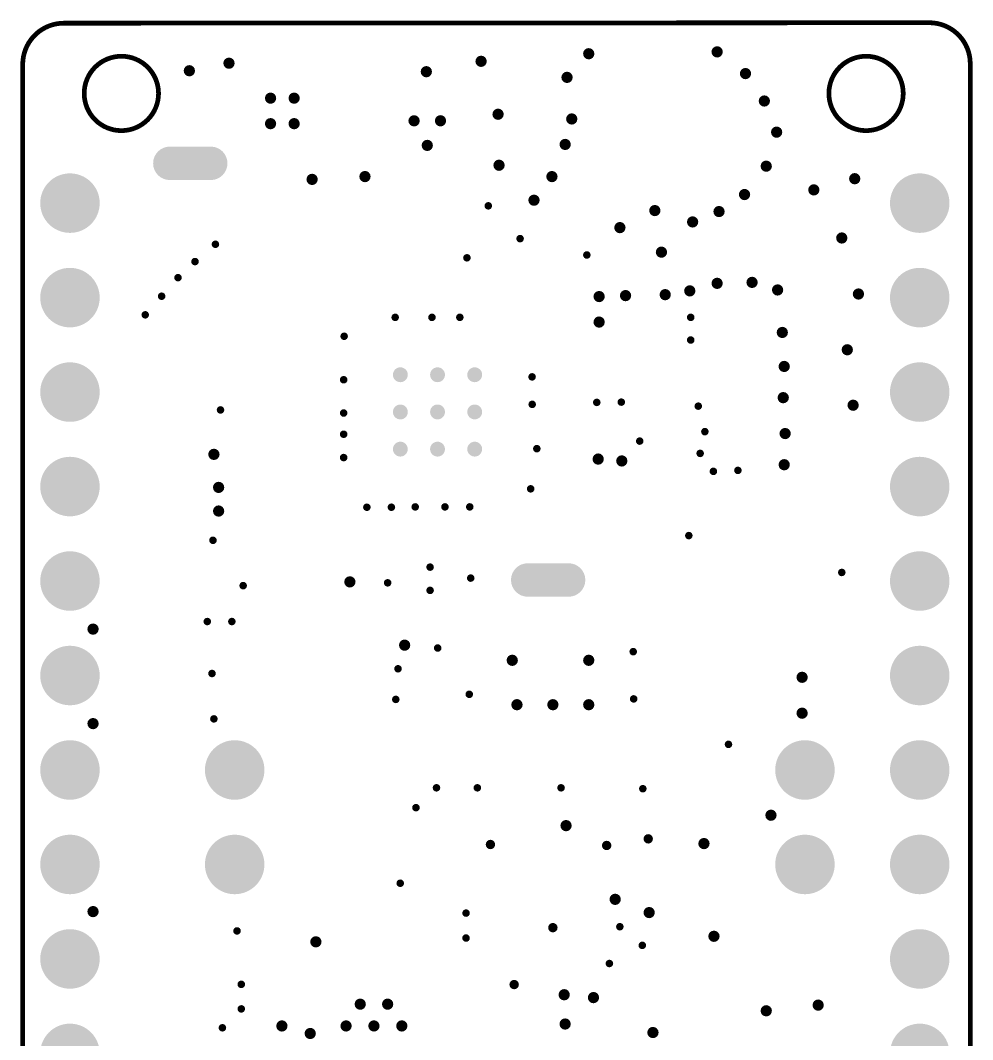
# Model space of a CAD drawing. Header units: millimetres. Extents: x -0.4 to 26.5, y -1.3 to 53.9.
# Drawn here: x 0.25 to 25.87, y 26.45 to 53.86 of the extents above; entities that cross this region are included whole.
import ezdxf

# ---------------------------------------------------------------- set-up
doc = ezdxf.new("R2010")
doc.units = ezdxf.units.MM
for name, color, linetype in [('KeepOutLayer', 6, 'Continuous'), ('MultiLayer', 9, 'Continuous'), ('PadHoleLayer', 156, 'Continuous'), ('ViaHoleLayer', 16, 'Continuous')]:
    doc.layers.add(name, color=color, linetype=linetype)

# ---------------------------------------------------------------- blocks, each defined once
blk = doc.blocks.new('PAD_3')
at = {"layer": 'MultiLayer'}
h = blk.add_hatch(color=9, dxfattribs=at)
edge = h.paths.add_edge_path()
edge.add_arc((0.55, 0), 0.45, 270, 450)
edge.add_line((0.55, 0.45), (-0.55, 0.45))
edge.add_arc((-0.55, 0), 0.45, 90, 270)
edge.add_line((-0.55, -0.45), (0.55, -0.45))
at = {"layer": 'PadHoleLayer'}
h = blk.add_hatch(color=156, dxfattribs=at)
edge = h.paths.add_edge_path()
edge.add_arc((0.6, 0), 0.3, 270, 450)
edge.add_line((0.6, 0.3), (-0.6, 0.3))
edge.add_arc((-0.6, 0), 0.3, 90, 270)
edge.add_line((-0.6, -0.3), (0.6, -0.3))
blk = doc.blocks.new('PAD_4')
at = {"layer": 'MultiLayer'}
h = blk.add_hatch(color=9, dxfattribs=at)
edge = h.paths.add_edge_path()
edge.add_arc((0.55, 0), 0.45, 270, 450)
edge.add_line((0.55, 0.45), (-0.55, 0.45))
edge.add_arc((-0.55, 0), 0.45, 90, 270)
edge.add_line((-0.55, -0.45), (0.55, -0.45))
at = {"layer": 'PadHoleLayer'}
h = blk.add_hatch(color=156, dxfattribs=at)
edge = h.paths.add_edge_path()
edge.add_arc((0.6, 0), 0.3, 270, 450)
edge.add_line((0.6, 0.3), (-0.6, 0.3))
edge.add_arc((-0.6, 0), 0.3, 90, 270)
edge.add_line((-0.6, -0.3), (0.6, -0.3))
blk = doc.blocks.new('2P_HDR_5')
at = {"layer": 'MultiLayer'}
h = blk.add_hatch(color=9, dxfattribs=at)
edge = h.paths.add_edge_path()
edge.add_arc((-1.27, 0), 0.8, 0, 360)
h = blk.add_hatch(color=9, dxfattribs=at)
edge = h.paths.add_edge_path()
edge.add_arc((1.27, 0), 0.8, 0, 360)
at = {"layer": 'PadHoleLayer'}
h = blk.add_hatch(color=156, dxfattribs=at)
edge = h.paths.add_edge_path()
edge.add_arc((-1.27, 0), 0.5, 0, 360)
h = blk.add_hatch(color=156, dxfattribs=at)
edge = h.paths.add_edge_path()
edge.add_arc((1.27, 0), 0.5, 0, 360)
blk = doc.blocks.new('2P_HDR_6')
at = {"layer": 'MultiLayer'}
h = blk.add_hatch(color=9, dxfattribs=at)
edge = h.paths.add_edge_path()
edge.add_arc((-1.27, 0), 0.8, 0, 360)
h = blk.add_hatch(color=9, dxfattribs=at)
edge = h.paths.add_edge_path()
edge.add_arc((1.27, 0), 0.8, 0, 360)
at = {"layer": 'PadHoleLayer'}
h = blk.add_hatch(color=156, dxfattribs=at)
edge = h.paths.add_edge_path()
edge.add_arc((-1.27, 0), 0.5, 0, 360)
h = blk.add_hatch(color=156, dxfattribs=at)
edge = h.paths.add_edge_path()
edge.add_arc((1.27, 0), 0.5, 0, 360)
blk = doc.blocks.new('14P_HDR_7')
at = {"layer": 'MultiLayer'}
h = blk.add_hatch(color=9, dxfattribs=at)
edge = h.paths.add_edge_path()
edge.add_arc((-16.51, 0), 0.8, 0, 360)
h = blk.add_hatch(color=9, dxfattribs=at)
edge = h.paths.add_edge_path()
edge.add_arc((-13.97, 0), 0.8, 0, 360)
h = blk.add_hatch(color=9, dxfattribs=at)
edge = h.paths.add_edge_path()
edge.add_arc((-11.43, 0), 0.8, 0, 360)
h = blk.add_hatch(color=9, dxfattribs=at)
edge = h.paths.add_edge_path()
edge.add_arc((-8.89, 0), 0.8, 0, 360)
h = blk.add_hatch(color=9, dxfattribs=at)
edge = h.paths.add_edge_path()
edge.add_arc((-6.35, 0), 0.8, 0, 360)
h = blk.add_hatch(color=9, dxfattribs=at)
edge = h.paths.add_edge_path()
edge.add_arc((-3.81, 0), 0.8, 0, 360)
h = blk.add_hatch(color=9, dxfattribs=at)
edge = h.paths.add_edge_path()
edge.add_arc((-1.27, 0), 0.8, 0, 360)
h = blk.add_hatch(color=9, dxfattribs=at)
edge = h.paths.add_edge_path()
edge.add_arc((1.27, 0), 0.8, 0, 360)
h = blk.add_hatch(color=9, dxfattribs=at)
edge = h.paths.add_edge_path()
edge.add_arc((3.81, 0), 0.8, 0, 360)
h = blk.add_hatch(color=9, dxfattribs=at)
edge = h.paths.add_edge_path()
edge.add_arc((6.35, 0), 0.8, 0, 360)
h = blk.add_hatch(color=9, dxfattribs=at)
edge = h.paths.add_edge_path()
edge.add_arc((8.89, 0), 0.8, 0, 360)
h = blk.add_hatch(color=9, dxfattribs=at)
edge = h.paths.add_edge_path()
edge.add_arc((11.43, 0), 0.8, 0, 360)
h = blk.add_hatch(color=9, dxfattribs=at)
edge = h.paths.add_edge_path()
edge.add_arc((13.97, 0), 0.8, 0, 360)
h = blk.add_hatch(color=9, dxfattribs=at)
edge = h.paths.add_edge_path()
edge.add_arc((16.51, 0), 0.8, 0, 360)
at = {"layer": 'PadHoleLayer'}
h = blk.add_hatch(color=156, dxfattribs=at)
edge = h.paths.add_edge_path()
edge.add_arc((-16.51, 0), 0.5, 0, 360)
h = blk.add_hatch(color=156, dxfattribs=at)
edge = h.paths.add_edge_path()
edge.add_arc((-13.97, 0), 0.5, 0, 360)
h = blk.add_hatch(color=156, dxfattribs=at)
edge = h.paths.add_edge_path()
edge.add_arc((-11.43, 0), 0.5, 0, 360)
h = blk.add_hatch(color=156, dxfattribs=at)
edge = h.paths.add_edge_path()
edge.add_arc((-8.89, 0), 0.5, 0, 360)
h = blk.add_hatch(color=156, dxfattribs=at)
edge = h.paths.add_edge_path()
edge.add_arc((-6.35, 0), 0.5, 0, 360)
h = blk.add_hatch(color=156, dxfattribs=at)
edge = h.paths.add_edge_path()
edge.add_arc((-3.81, 0), 0.5, 0, 360)
h = blk.add_hatch(color=156, dxfattribs=at)
edge = h.paths.add_edge_path()
edge.add_arc((-1.27, 0), 0.5, 0, 360)
h = blk.add_hatch(color=156, dxfattribs=at)
edge = h.paths.add_edge_path()
edge.add_arc((1.27, 0), 0.5, 0, 360)
h = blk.add_hatch(color=156, dxfattribs=at)
edge = h.paths.add_edge_path()
edge.add_arc((3.81, 0), 0.5, 0, 360)
h = blk.add_hatch(color=156, dxfattribs=at)
edge = h.paths.add_edge_path()
edge.add_arc((6.35, 0), 0.5, 0, 360)
h = blk.add_hatch(color=156, dxfattribs=at)
edge = h.paths.add_edge_path()
edge.add_arc((8.89, 0), 0.5, 0, 360)
h = blk.add_hatch(color=156, dxfattribs=at)
edge = h.paths.add_edge_path()
edge.add_arc((11.43, 0), 0.5, 0, 360)
h = blk.add_hatch(color=156, dxfattribs=at)
edge = h.paths.add_edge_path()
edge.add_arc((13.97, 0), 0.5, 0, 360)
h = blk.add_hatch(color=156, dxfattribs=at)
edge = h.paths.add_edge_path()
edge.add_arc((16.51, 0), 0.5, 0, 360)
blk = doc.blocks.new('14P_HDR_8')
at = {"layer": 'MultiLayer'}
h = blk.add_hatch(color=9, dxfattribs=at)
edge = h.paths.add_edge_path()
edge.add_arc((-16.51, 0), 0.8, 0, 360)
h = blk.add_hatch(color=9, dxfattribs=at)
edge = h.paths.add_edge_path()
edge.add_arc((-13.97, 0), 0.8, 0, 360)
h = blk.add_hatch(color=9, dxfattribs=at)
edge = h.paths.add_edge_path()
edge.add_arc((-11.43, 0), 0.8, 0, 360)
h = blk.add_hatch(color=9, dxfattribs=at)
edge = h.paths.add_edge_path()
edge.add_arc((-8.89, 0), 0.8, 0, 360)
h = blk.add_hatch(color=9, dxfattribs=at)
edge = h.paths.add_edge_path()
edge.add_arc((-6.35, 0), 0.8, 0, 360)
h = blk.add_hatch(color=9, dxfattribs=at)
edge = h.paths.add_edge_path()
edge.add_arc((-3.81, 0), 0.8, 0, 360)
h = blk.add_hatch(color=9, dxfattribs=at)
edge = h.paths.add_edge_path()
edge.add_arc((-1.27, 0), 0.8, 0, 360)
h = blk.add_hatch(color=9, dxfattribs=at)
edge = h.paths.add_edge_path()
edge.add_arc((1.27, 0), 0.8, 0, 360)
h = blk.add_hatch(color=9, dxfattribs=at)
edge = h.paths.add_edge_path()
edge.add_arc((3.81, 0), 0.8, 0, 360)
h = blk.add_hatch(color=9, dxfattribs=at)
edge = h.paths.add_edge_path()
edge.add_arc((6.35, 0), 0.8, 0, 360)
h = blk.add_hatch(color=9, dxfattribs=at)
edge = h.paths.add_edge_path()
edge.add_arc((8.89, 0), 0.8, 0, 360)
h = blk.add_hatch(color=9, dxfattribs=at)
edge = h.paths.add_edge_path()
edge.add_arc((11.43, 0), 0.8, 0, 360)
h = blk.add_hatch(color=9, dxfattribs=at)
edge = h.paths.add_edge_path()
edge.add_arc((13.97, 0), 0.8, 0, 360)
h = blk.add_hatch(color=9, dxfattribs=at)
edge = h.paths.add_edge_path()
edge.add_arc((16.51, 0), 0.8, 0, 360)
at = {"layer": 'PadHoleLayer'}
h = blk.add_hatch(color=156, dxfattribs=at)
edge = h.paths.add_edge_path()
edge.add_arc((-16.51, 0), 0.5, 0, 360)
h = blk.add_hatch(color=156, dxfattribs=at)
edge = h.paths.add_edge_path()
edge.add_arc((-13.97, 0), 0.5, 0, 360)
h = blk.add_hatch(color=156, dxfattribs=at)
edge = h.paths.add_edge_path()
edge.add_arc((-11.43, 0), 0.5, 0, 360)
h = blk.add_hatch(color=156, dxfattribs=at)
edge = h.paths.add_edge_path()
edge.add_arc((-8.89, 0), 0.5, 0, 360)
h = blk.add_hatch(color=156, dxfattribs=at)
edge = h.paths.add_edge_path()
edge.add_arc((-6.35, 0), 0.5, 0, 360)
h = blk.add_hatch(color=156, dxfattribs=at)
edge = h.paths.add_edge_path()
edge.add_arc((-3.81, 0), 0.5, 0, 360)
h = blk.add_hatch(color=156, dxfattribs=at)
edge = h.paths.add_edge_path()
edge.add_arc((-1.27, 0), 0.5, 0, 360)
h = blk.add_hatch(color=156, dxfattribs=at)
edge = h.paths.add_edge_path()
edge.add_arc((1.27, 0), 0.5, 0, 360)
h = blk.add_hatch(color=156, dxfattribs=at)
edge = h.paths.add_edge_path()
edge.add_arc((3.81, 0), 0.5, 0, 360)
h = blk.add_hatch(color=156, dxfattribs=at)
edge = h.paths.add_edge_path()
edge.add_arc((6.35, 0), 0.5, 0, 360)
h = blk.add_hatch(color=156, dxfattribs=at)
edge = h.paths.add_edge_path()
edge.add_arc((8.89, 0), 0.5, 0, 360)
h = blk.add_hatch(color=156, dxfattribs=at)
edge = h.paths.add_edge_path()
edge.add_arc((11.43, 0), 0.5, 0, 360)
h = blk.add_hatch(color=156, dxfattribs=at)
edge = h.paths.add_edge_path()
edge.add_arc((13.97, 0), 0.5, 0, 360)
h = blk.add_hatch(color=156, dxfattribs=at)
edge = h.paths.add_edge_path()
edge.add_arc((16.51, 0), 0.5, 0, 360)
blk = doc.blocks.new('QFN_56_7_7_23')
at = {"layer": 'ViaHoleLayer'}
h = blk.add_hatch(color=16, dxfattribs=at)
edge = h.paths.add_edge_path()
edge.add_arc((-1, 1), 0.2, 0, 360)
h = blk.add_hatch(color=16, dxfattribs=at)
edge = h.paths.add_edge_path()
edge.add_arc((0, 1), 0.2, 0, 360)
h = blk.add_hatch(color=16, dxfattribs=at)
edge = h.paths.add_edge_path()
edge.add_arc((1, 1), 0.2, 0, 360)
h = blk.add_hatch(color=16, dxfattribs=at)
edge = h.paths.add_edge_path()
edge.add_arc((-1, 0), 0.2, 0, 360)
h = blk.add_hatch(color=16, dxfattribs=at)
edge = h.paths.add_edge_path()
edge.add_arc((0, 0), 0.2, 0, 360)
h = blk.add_hatch(color=16, dxfattribs=at)
edge = h.paths.add_edge_path()
edge.add_arc((1, 0), 0.2, 0, 360)
h = blk.add_hatch(color=16, dxfattribs=at)
edge = h.paths.add_edge_path()
edge.add_arc((-1, -1), 0.2, 0, 360)
h = blk.add_hatch(color=16, dxfattribs=at)
edge = h.paths.add_edge_path()
edge.add_arc((0.001, -1), 0.2, 0, 360)
h = blk.add_hatch(color=16, dxfattribs=at)
edge = h.paths.add_edge_path()
edge.add_arc((1, -1), 0.2, 0, 360)

msp = doc.modelspace()

# ---------------------------------------------------------------- hatches: boundary and pattern name
at = {"layer": 'ViaHoleLayer'}
h = msp.add_hatch(color=16, dxfattribs=at)
edge = h.paths.add_edge_path()
edge.add_arc((18.999, 53.01), 0.152, 0, 360)
h = msp.add_hatch(color=16, dxfattribs=at)
edge = h.paths.add_edge_path()
edge.add_arc((12.649, 52.756), 0.152, 0, 360)
h = msp.add_hatch(color=16, dxfattribs=at)
edge = h.paths.add_edge_path()
edge.add_arc((15.545, 52.959), 0.152, 0, 360)
h = msp.add_hatch(color=16, dxfattribs=at)
edge = h.paths.add_edge_path()
edge.add_arc((4.801, 52.502), 0.152, 0, 360)
h = msp.add_hatch(color=16, dxfattribs=at)
edge = h.paths.add_edge_path()
edge.add_arc((5.867, 52.705), 0.152, 0, 360)
h = msp.add_hatch(color=16, dxfattribs=at)
edge = h.paths.add_edge_path()
edge.add_arc((11.176, 52.476), 0.152, 0, 360)
h = msp.add_hatch(color=16, dxfattribs=at)
edge = h.paths.add_edge_path()
edge.add_arc((14.961, 52.324), 0.152, 0, 360)
h = msp.add_hatch(color=16, dxfattribs=at)
edge = h.paths.add_edge_path()
edge.add_arc((19.761, 52.426), 0.152, 0, 360)
h = msp.add_hatch(color=16, dxfattribs=at)
edge = h.paths.add_edge_path()
edge.add_arc((6.985, 51.765), 0.152, 0, 360)
h = msp.add_hatch(color=16, dxfattribs=at)
edge = h.paths.add_edge_path()
edge.add_arc((7.62, 51.765), 0.152, 0, 360)
h = msp.add_hatch(color=16, dxfattribs=at)
edge = h.paths.add_edge_path()
edge.add_arc((20.269, 51.689), 0.152, 0, 360)
h = msp.add_hatch(color=16, dxfattribs=at)
edge = h.paths.add_edge_path()
edge.add_arc((10.846, 51.156), 0.152, 0, 360)
h = msp.add_hatch(color=16, dxfattribs=at)
edge = h.paths.add_edge_path()
edge.add_arc((11.557, 51.156), 0.152, 0, 360)
h = msp.add_hatch(color=16, dxfattribs=at)
edge = h.paths.add_edge_path()
edge.add_arc((13.106, 51.333), 0.152, 0, 360)
h = msp.add_hatch(color=16, dxfattribs=at)
edge = h.paths.add_edge_path()
edge.add_arc((15.088, 51.206), 0.152, 0, 360)
h = msp.add_hatch(color=16, dxfattribs=at)
edge = h.paths.add_edge_path()
edge.add_arc((6.985, 51.079), 0.152, 0, 360)
h = msp.add_hatch(color=16, dxfattribs=at)
edge = h.paths.add_edge_path()
edge.add_arc((7.62, 51.079), 0.152, 0, 360)
h = msp.add_hatch(color=16, dxfattribs=at)
edge = h.paths.add_edge_path()
edge.add_arc((20.599, 50.851), 0.152, 0, 360)
h = msp.add_hatch(color=16, dxfattribs=at)
edge = h.paths.add_edge_path()
edge.add_arc((11.201, 50.495), 0.152, 0, 360)
h = msp.add_hatch(color=16, dxfattribs=at)
edge = h.paths.add_edge_path()
edge.add_arc((14.91, 50.521), 0.152, 0, 360)
h = msp.add_hatch(color=16, dxfattribs=at)
edge = h.paths.add_edge_path()
edge.add_arc((13.132, 49.962), 0.152, 0, 360)
h = msp.add_hatch(color=16, dxfattribs=at)
edge = h.paths.add_edge_path()
edge.add_arc((20.32, 49.936), 0.152, 0, 360)
h = msp.add_hatch(color=16, dxfattribs=at)
edge = h.paths.add_edge_path()
edge.add_arc((8.103, 49.581), 0.152, 0, 360)
h = msp.add_hatch(color=16, dxfattribs=at)
edge = h.paths.add_edge_path()
edge.add_arc((9.525, 49.657), 0.152, 0, 360)
h = msp.add_hatch(color=16, dxfattribs=at)
edge = h.paths.add_edge_path()
edge.add_arc((14.554, 49.657), 0.152, 0, 360)
h = msp.add_hatch(color=16, dxfattribs=at)
edge = h.paths.add_edge_path()
edge.add_arc((22.7, 49.6), 0.152, 0, 360)
h = msp.add_hatch(color=16, dxfattribs=at)
edge = h.paths.add_edge_path()
edge.add_arc((19.736, 49.174), 0.152, 0, 360)
h = msp.add_hatch(color=16, dxfattribs=at)
edge = h.paths.add_edge_path()
edge.add_arc((21.6, 49.3), 0.152, 0, 360)
h = msp.add_hatch(color=16, dxfattribs=at)
edge = h.paths.add_edge_path()
edge.add_arc((14.072, 49.022), 0.152, 0, 360)
h = msp.add_hatch(color=16, dxfattribs=at)
edge = h.paths.add_edge_path()
edge.add_arc((12.843, 48.87), 0.102, 0, 360)
h = msp.add_hatch(color=16, dxfattribs=at)
edge = h.paths.add_edge_path()
edge.add_arc((17.323, 48.743), 0.152, 0, 360)
h = msp.add_hatch(color=16, dxfattribs=at)
edge = h.paths.add_edge_path()
edge.add_arc((19.05, 48.717), 0.152, 0, 360)
h = msp.add_hatch(color=16, dxfattribs=at)
edge = h.paths.add_edge_path()
edge.add_arc((18.339, 48.438), 0.152, 0, 360)
h = msp.add_hatch(color=16, dxfattribs=at)
edge = h.paths.add_edge_path()
edge.add_arc((16.383, 48.285), 0.152, 0, 360)
h = msp.add_hatch(color=16, dxfattribs=at)
edge = h.paths.add_edge_path()
edge.add_arc((13.698, 47.988), 0.102, 0, 360)
h = msp.add_hatch(color=16, dxfattribs=at)
edge = h.paths.add_edge_path()
edge.add_arc((22.352, 48.006), 0.152, 0, 360)
h = msp.add_hatch(color=16, dxfattribs=at)
edge = h.paths.add_edge_path()
edge.add_arc((5.502, 47.837), 0.102, 0, 360)
h = msp.add_hatch(color=16, dxfattribs=at)
edge = h.paths.add_edge_path()
edge.add_arc((17.501, 47.625), 0.152, 0, 360)
h = msp.add_hatch(color=16, dxfattribs=at)
edge = h.paths.add_edge_path()
edge.add_arc((4.953, 47.371), 0.102, 0, 360)
h = msp.add_hatch(color=16, dxfattribs=at)
edge = h.paths.add_edge_path()
edge.add_arc((12.268, 47.473), 0.102, 0, 360)
h = msp.add_hatch(color=16, dxfattribs=at)
edge = h.paths.add_edge_path()
edge.add_arc((15.494, 47.549), 0.102, 0, 360)
h = msp.add_hatch(color=16, dxfattribs=at)
edge = h.paths.add_edge_path()
edge.add_arc((4.495, 46.939), 0.102, 0, 360)
h = msp.add_hatch(color=16, dxfattribs=at)
edge = h.paths.add_edge_path()
edge.add_arc((18.999, 46.787), 0.152, 0, 360)
h = msp.add_hatch(color=16, dxfattribs=at)
edge = h.paths.add_edge_path()
edge.add_arc((19.939, 46.812), 0.152, 0, 360)
h = msp.add_hatch(color=16, dxfattribs=at)
edge = h.paths.add_edge_path()
edge.add_arc((15.824, 46.431), 0.152, 0, 360)
h = msp.add_hatch(color=16, dxfattribs=at)
edge = h.paths.add_edge_path()
edge.add_arc((16.535, 46.457), 0.152, 0, 360)
h = msp.add_hatch(color=16, dxfattribs=at)
edge = h.paths.add_edge_path()
edge.add_arc((17.602, 46.482), 0.152, 0, 360)
h = msp.add_hatch(color=16, dxfattribs=at)
edge = h.paths.add_edge_path()
edge.add_arc((18.263, 46.584), 0.152, 0, 360)
h = msp.add_hatch(color=16, dxfattribs=at)
edge = h.paths.add_edge_path()
edge.add_arc((20.625, 46.609), 0.152, 0, 360)
h = msp.add_hatch(color=16, dxfattribs=at)
edge = h.paths.add_edge_path()
edge.add_arc((22.8, 46.5), 0.152, 0, 360)
h = msp.add_hatch(color=16, dxfattribs=at)
edge = h.paths.add_edge_path()
edge.add_arc((4.055, 46.44), 0.102, 0, 360)
h = msp.add_hatch(color=16, dxfattribs=at)
edge = h.paths.add_edge_path()
edge.add_arc((3.614, 45.94), 0.102, 0, 360)
h = msp.add_hatch(color=16, dxfattribs=at)
edge = h.paths.add_edge_path()
edge.add_arc((10.338, 45.872), 0.102, 0, 360)
h = msp.add_hatch(color=16, dxfattribs=at)
edge = h.paths.add_edge_path()
edge.add_arc((11.328, 45.872), 0.102, 0, 360)
h = msp.add_hatch(color=16, dxfattribs=at)
edge = h.paths.add_edge_path()
edge.add_arc((12.077, 45.872), 0.102, 0, 360)
h = msp.add_hatch(color=16, dxfattribs=at)
edge = h.paths.add_edge_path()
edge.add_arc((15.824, 45.745), 0.152, 0, 360)
h = msp.add_hatch(color=16, dxfattribs=at)
edge = h.paths.add_edge_path()
edge.add_arc((18.288, 45.872), 0.102, 0, 360)
h = msp.add_hatch(color=16, dxfattribs=at)
edge = h.paths.add_edge_path()
edge.add_arc((20.752, 45.466), 0.152, 0, 360)
h = msp.add_hatch(color=16, dxfattribs=at)
edge = h.paths.add_edge_path()
edge.add_arc((8.965, 45.364), 0.102, 0, 360)
h = msp.add_hatch(color=16, dxfattribs=at)
edge = h.paths.add_edge_path()
edge.add_arc((18.288, 45.263), 0.102, 0, 360)
h = msp.add_hatch(color=16, dxfattribs=at)
edge = h.paths.add_edge_path()
edge.add_arc((22.5, 45), 0.152, 0, 360)
h = msp.add_hatch(color=16, dxfattribs=at)
edge = h.paths.add_edge_path()
edge.add_arc((20.803, 44.552), 0.152, 0, 360)
h = msp.add_hatch(color=16, dxfattribs=at)
edge = h.paths.add_edge_path()
edge.add_arc((8.952, 44.195), 0.102, 0, 360)
h = msp.add_hatch(color=16, dxfattribs=at)
edge = h.paths.add_edge_path()
edge.add_arc((14.021, 44.272), 0.102, 0, 360)
h = msp.add_hatch(color=16, dxfattribs=at)
edge = h.paths.add_edge_path()
edge.add_arc((20.777, 43.713), 0.152, 0, 360)
h = msp.add_hatch(color=16, dxfattribs=at)
edge = h.paths.add_edge_path()
edge.add_arc((14.024, 43.533), 0.102, 0, 360)
h = msp.add_hatch(color=16, dxfattribs=at)
edge = h.paths.add_edge_path()
edge.add_arc((15.761, 43.586), 0.102, 0, 360)
h = msp.add_hatch(color=16, dxfattribs=at)
edge = h.paths.add_edge_path()
edge.add_arc((16.421, 43.593), 0.102, 0, 360)
h = msp.add_hatch(color=16, dxfattribs=at)
edge = h.paths.add_edge_path()
edge.add_arc((18.491, 43.485), 0.102, 0, 360)
h = msp.add_hatch(color=16, dxfattribs=at)
edge = h.paths.add_edge_path()
edge.add_arc((22.657, 43.51), 0.152, 0, 360)
h = msp.add_hatch(color=16, dxfattribs=at)
edge = h.paths.add_edge_path()
edge.add_arc((5.639, 43.383), 0.102, 0, 360)
h = msp.add_hatch(color=16, dxfattribs=at)
edge = h.paths.add_edge_path()
edge.add_arc((8.952, 43.3), 0.102, 0, 360)
h = msp.add_hatch(color=16, dxfattribs=at)
edge = h.paths.add_edge_path()
edge.add_arc((8.952, 42.729), 0.102, 0, 360)
h = msp.add_hatch(color=16, dxfattribs=at)
edge = h.paths.add_edge_path()
edge.add_arc((18.669, 42.799), 0.102, 0, 360)
h = msp.add_hatch(color=16, dxfattribs=at)
edge = h.paths.add_edge_path()
edge.add_arc((20.828, 42.748), 0.152, 0, 360)
h = msp.add_hatch(color=16, dxfattribs=at)
edge = h.paths.add_edge_path()
edge.add_arc((16.916, 42.545), 0.102, 0, 360)
h = msp.add_hatch(color=16, dxfattribs=at)
edge = h.paths.add_edge_path()
edge.add_arc((5.461, 42.189), 0.152, 0, 360)
h = msp.add_hatch(color=16, dxfattribs=at)
edge = h.paths.add_edge_path()
edge.add_arc((8.952, 42.102), 0.102, 0, 360)
h = msp.add_hatch(color=16, dxfattribs=at)
edge = h.paths.add_edge_path()
edge.add_arc((14.148, 42.342), 0.102, 0, 360)
h = msp.add_hatch(color=16, dxfattribs=at)
edge = h.paths.add_edge_path()
edge.add_arc((15.799, 42.062), 0.152, 0, 360)
h = msp.add_hatch(color=16, dxfattribs=at)
edge = h.paths.add_edge_path()
edge.add_arc((18.542, 42.215), 0.102, 0, 360)
h = msp.add_hatch(color=16, dxfattribs=at)
edge = h.paths.add_edge_path()
edge.add_arc((16.434, 42.012), 0.152, 0, 360)
h = msp.add_hatch(color=16, dxfattribs=at)
edge = h.paths.add_edge_path()
edge.add_arc((20.803, 41.91), 0.152, 0, 360)
h = msp.add_hatch(color=16, dxfattribs=at)
edge = h.paths.add_edge_path()
edge.add_arc((18.898, 41.732), 0.102, 0, 360)
h = msp.add_hatch(color=16, dxfattribs=at)
edge = h.paths.add_edge_path()
edge.add_arc((19.558, 41.758), 0.102, 0, 360)
h = msp.add_hatch(color=16, dxfattribs=at)
edge = h.paths.add_edge_path()
edge.add_arc((5.588, 41.3), 0.152, 0, 360)
h = msp.add_hatch(color=16, dxfattribs=at)
edge = h.paths.add_edge_path()
edge.add_arc((13.982, 41.262), 0.102, 0, 360)
h = msp.add_hatch(color=16, dxfattribs=at)
edge = h.paths.add_edge_path()
edge.add_arc((9.576, 40.767), 0.102, 0, 360)
h = msp.add_hatch(color=16, dxfattribs=at)
edge = h.paths.add_edge_path()
edge.add_arc((10.236, 40.767), 0.102, 0, 360)
h = msp.add_hatch(color=16, dxfattribs=at)
edge = h.paths.add_edge_path()
edge.add_arc((10.877, 40.776), 0.102, 0, 360)
h = msp.add_hatch(color=16, dxfattribs=at)
edge = h.paths.add_edge_path()
edge.add_arc((11.677, 40.776), 0.102, 0, 360)
h = msp.add_hatch(color=16, dxfattribs=at)
edge = h.paths.add_edge_path()
edge.add_arc((12.344, 40.776), 0.102, 0, 360)
h = msp.add_hatch(color=16, dxfattribs=at)
edge = h.paths.add_edge_path()
edge.add_arc((5.588, 40.665), 0.152, 0, 360)
h = msp.add_hatch(color=16, dxfattribs=at)
edge = h.paths.add_edge_path()
edge.add_arc((18.237, 40.005), 0.102, 0, 360)
h = msp.add_hatch(color=16, dxfattribs=at)
edge = h.paths.add_edge_path()
edge.add_arc((5.436, 39.878), 0.102, 0, 360)
h = msp.add_hatch(color=16, dxfattribs=at)
edge = h.paths.add_edge_path()
edge.add_arc((11.277, 39.157), 0.102, 0, 360)
h = msp.add_hatch(color=16, dxfattribs=at)
edge = h.paths.add_edge_path()
edge.add_arc((9.119, 38.76), 0.152, 0, 360)
h = msp.add_hatch(color=16, dxfattribs=at)
edge = h.paths.add_edge_path()
edge.add_arc((12.37, 38.862), 0.102, 0, 360)
h = msp.add_hatch(color=16, dxfattribs=at)
edge = h.paths.add_edge_path()
edge.add_arc((22.352, 39.014), 0.102, 0, 360)
h = msp.add_hatch(color=16, dxfattribs=at)
edge = h.paths.add_edge_path()
edge.add_arc((6.248, 38.659), 0.102, 0, 360)
h = msp.add_hatch(color=16, dxfattribs=at)
edge = h.paths.add_edge_path()
edge.add_arc((10.135, 38.735), 0.102, 0, 360)
h = msp.add_hatch(color=16, dxfattribs=at)
edge = h.paths.add_edge_path()
edge.add_arc((11.277, 38.532), 0.102, 0, 360)
h = msp.add_hatch(color=16, dxfattribs=at)
edge = h.paths.add_edge_path()
edge.add_arc((2.21, 37.49), 0.152, 0, 360)
h = msp.add_hatch(color=16, dxfattribs=at)
edge = h.paths.add_edge_path()
edge.add_arc((5.283, 37.694), 0.102, 0, 360)
h = msp.add_hatch(color=16, dxfattribs=at)
edge = h.paths.add_edge_path()
edge.add_arc((5.944, 37.694), 0.102, 0, 360)
h = msp.add_hatch(color=16, dxfattribs=at)
edge = h.paths.add_edge_path()
edge.add_arc((10.592, 37.059), 0.152, 0, 360)
h = msp.add_hatch(color=16, dxfattribs=at)
edge = h.paths.add_edge_path()
edge.add_arc((11.481, 36.982), 0.102, 0, 360)
h = msp.add_hatch(color=16, dxfattribs=at)
edge = h.paths.add_edge_path()
edge.add_arc((13.487, 36.652), 0.152, 0, 360)
h = msp.add_hatch(color=16, dxfattribs=at)
edge = h.paths.add_edge_path()
edge.add_arc((15.545, 36.652), 0.152, 0, 360)
h = msp.add_hatch(color=16, dxfattribs=at)
edge = h.paths.add_edge_path()
edge.add_arc((16.742, 36.884), 0.102, 0, 360)
h = msp.add_hatch(color=16, dxfattribs=at)
edge = h.paths.add_edge_path()
edge.add_arc((10.414, 36.424), 0.102, 0, 360)
h = msp.add_hatch(color=16, dxfattribs=at)
edge = h.paths.add_edge_path()
edge.add_arc((5.41, 36.297), 0.102, 0, 360)
h = msp.add_hatch(color=16, dxfattribs=at)
edge = h.paths.add_edge_path()
edge.add_arc((21.285, 36.195), 0.152, 0, 360)
h = msp.add_hatch(color=16, dxfattribs=at)
edge = h.paths.add_edge_path()
edge.add_arc((10.354, 35.601), 0.102, 0, 360)
h = msp.add_hatch(color=16, dxfattribs=at)
edge = h.paths.add_edge_path()
edge.add_arc((12.331, 35.738), 0.102, 0, 360)
h = msp.add_hatch(color=16, dxfattribs=at)
edge = h.paths.add_edge_path()
edge.add_arc((16.754, 35.614), 0.102, 0, 360)
h = msp.add_hatch(color=16, dxfattribs=at)
edge = h.paths.add_edge_path()
edge.add_arc((13.614, 35.458), 0.152, 0, 360)
h = msp.add_hatch(color=16, dxfattribs=at)
edge = h.paths.add_edge_path()
edge.add_arc((14.58, 35.458), 0.152, 0, 360)
h = msp.add_hatch(color=16, dxfattribs=at)
edge = h.paths.add_edge_path()
edge.add_arc((15.545, 35.458), 0.152, 0, 360)
h = msp.add_hatch(color=16, dxfattribs=at)
edge = h.paths.add_edge_path()
edge.add_arc((21.285, 35.23), 0.152, 0, 360)
h = msp.add_hatch(color=16, dxfattribs=at)
edge = h.paths.add_edge_path()
edge.add_arc((2.21, 34.95), 0.152, 0, 360)
h = msp.add_hatch(color=16, dxfattribs=at)
edge = h.paths.add_edge_path()
edge.add_arc((5.461, 35.077), 0.102, 0, 360)
h = msp.add_hatch(color=16, dxfattribs=at)
edge = h.paths.add_edge_path()
edge.add_arc((19.304, 34.392), 0.102, 0, 360)
h = msp.add_hatch(color=16, dxfattribs=at)
edge = h.paths.add_edge_path()
edge.add_arc((11.449, 33.224), 0.102, 0, 360)
h = msp.add_hatch(color=16, dxfattribs=at)
edge = h.paths.add_edge_path()
edge.add_arc((12.548, 33.224), 0.102, 0, 360)
h = msp.add_hatch(color=16, dxfattribs=at)
edge = h.paths.add_edge_path()
edge.add_arc((14.8, 33.224), 0.102, 0, 360)
h = msp.add_hatch(color=16, dxfattribs=at)
edge = h.paths.add_edge_path()
edge.add_arc((17, 33.2), 0.102, 0, 360)
h = msp.add_hatch(color=16, dxfattribs=at)
edge = h.paths.add_edge_path()
edge.add_arc((10.897, 32.69), 0.102, 0, 360)
h = msp.add_hatch(color=16, dxfattribs=at)
edge = h.paths.add_edge_path()
edge.add_arc((20.447, 32.487), 0.152, 0, 360)
h = msp.add_hatch(color=16, dxfattribs=at)
edge = h.paths.add_edge_path()
edge.add_arc((14.935, 32.207), 0.152, 0, 360)
h = msp.add_hatch(color=16, dxfattribs=at)
edge = h.paths.add_edge_path()
edge.add_arc((12.9, 31.7), 0.127, 0, 360)
h = msp.add_hatch(color=16, dxfattribs=at)
edge = h.paths.add_edge_path()
edge.add_arc((16.027, 31.674), 0.127, 0, 360)
h = msp.add_hatch(color=16, dxfattribs=at)
edge = h.paths.add_edge_path()
edge.add_arc((17.145, 31.852), 0.127, 0, 360)
h = msp.add_hatch(color=16, dxfattribs=at)
edge = h.paths.add_edge_path()
edge.add_arc((18.644, 31.725), 0.152, 0, 360)
h = msp.add_hatch(color=16, dxfattribs=at)
edge = h.paths.add_edge_path()
edge.add_arc((10.474, 30.658), 0.102, 0, 360)
h = msp.add_hatch(color=16, dxfattribs=at)
edge = h.paths.add_edge_path()
edge.add_arc((16.256, 30.226), 0.152, 0, 360)
h = msp.add_hatch(color=16, dxfattribs=at)
edge = h.paths.add_edge_path()
edge.add_arc((2.21, 29.896), 0.152, 0, 360)
h = msp.add_hatch(color=16, dxfattribs=at)
edge = h.paths.add_edge_path()
edge.add_arc((12.244, 29.856), 0.102, 0, 360)
h = msp.add_hatch(color=16, dxfattribs=at)
edge = h.paths.add_edge_path()
edge.add_arc((17.17, 29.87), 0.152, 0, 360)
h = msp.add_hatch(color=16, dxfattribs=at)
edge = h.paths.add_edge_path()
edge.add_arc((6.083, 29.376), 0.102, 0, 360)
h = msp.add_hatch(color=16, dxfattribs=at)
edge = h.paths.add_edge_path()
edge.add_arc((14.58, 29.464), 0.127, 0, 360)
h = msp.add_hatch(color=16, dxfattribs=at)
edge = h.paths.add_edge_path()
edge.add_arc((16.382, 29.489), 0.102, 0, 360)
h = msp.add_hatch(color=16, dxfattribs=at)
edge = h.paths.add_edge_path()
edge.add_arc((18.913, 29.232), 0.152, 0, 360)
h = msp.add_hatch(color=16, dxfattribs=at)
edge = h.paths.add_edge_path()
edge.add_arc((8.204, 29.083), 0.152, 0, 360)
h = msp.add_hatch(color=16, dxfattribs=at)
edge = h.paths.add_edge_path()
edge.add_arc((12.244, 29.185), 0.102, 0, 360)
h = msp.add_hatch(color=16, dxfattribs=at)
edge = h.paths.add_edge_path()
edge.add_arc((16.986, 28.988), 0.102, 0, 360)
h = msp.add_hatch(color=16, dxfattribs=at)
edge = h.paths.add_edge_path()
edge.add_arc((16.1, 28.5), 0.102, 0, 360)
h = msp.add_hatch(color=16, dxfattribs=at)
edge = h.paths.add_edge_path()
edge.add_arc((6.198, 27.94), 0.102, 0, 360)
h = msp.add_hatch(color=16, dxfattribs=at)
edge = h.paths.add_edge_path()
edge.add_arc((13.538, 27.934), 0.127, 0, 360)
h = msp.add_hatch(color=16, dxfattribs=at)
edge = h.paths.add_edge_path()
edge.add_arc((14.884, 27.661), 0.152, 0, 360)
h = msp.add_hatch(color=16, dxfattribs=at)
edge = h.paths.add_edge_path()
edge.add_arc((15.672, 27.584), 0.152, 0, 360)
h = msp.add_hatch(color=16, dxfattribs=at)
edge = h.paths.add_edge_path()
edge.add_arc((9.398, 27.407), 0.152, 0, 360)
h = msp.add_hatch(color=16, dxfattribs=at)
edge = h.paths.add_edge_path()
edge.add_arc((10.135, 27.407), 0.152, 0, 360)
h = msp.add_hatch(color=16, dxfattribs=at)
edge = h.paths.add_edge_path()
edge.add_arc((21.717, 27.381), 0.152, 0, 360)
h = msp.add_hatch(color=16, dxfattribs=at)
edge = h.paths.add_edge_path()
edge.add_arc((6.198, 27.28), 0.102, 0, 360)
h = msp.add_hatch(color=16, dxfattribs=at)
edge = h.paths.add_edge_path()
edge.add_arc((20.32, 27.229), 0.152, 0, 360)
h = msp.add_hatch(color=16, dxfattribs=at)
edge = h.paths.add_edge_path()
edge.add_arc((5.69, 26.772), 0.102, 0, 360)
h = msp.add_hatch(color=16, dxfattribs=at)
edge = h.paths.add_edge_path()
edge.add_arc((7.29, 26.822), 0.152, 0, 360)
h = msp.add_hatch(color=16, dxfattribs=at)
edge = h.paths.add_edge_path()
edge.add_arc((9.017, 26.822), 0.152, 0, 360)
h = msp.add_hatch(color=16, dxfattribs=at)
edge = h.paths.add_edge_path()
edge.add_arc((9.766, 26.822), 0.152, 0, 360)
h = msp.add_hatch(color=16, dxfattribs=at)
edge = h.paths.add_edge_path()
edge.add_arc((10.516, 26.822), 0.152, 0, 360)
h = msp.add_hatch(color=16, dxfattribs=at)
edge = h.paths.add_edge_path()
edge.add_arc((14.91, 26.873), 0.152, 0, 360)
h = msp.add_hatch(color=16, dxfattribs=at)
edge = h.paths.add_edge_path()
edge.add_arc((8.052, 26.619), 0.152, 0, 360)
h = msp.add_hatch(color=16, dxfattribs=at)
edge = h.paths.add_edge_path()
edge.add_arc((17.272, 26.645), 0.152, 0, 360)

# ---------------------------------------------------------------- linework, layer by layer
at = {"layer": 'KeepOutLayer', "const_width": 0.127}
for points in [[(0.318, 52.675, -0.414214), (1.425, 53.781)], [(24.708, 53.793, -0.414214), (25.808, 52.693)]]:
    msp.add_lwpolyline(points, format="xyb", dxfattribs=at)
for points in [[(1.425, 53.781), (24.708, 53.793)], [(0.318, 1.223), (0.318, 52.675)], [(25.808, 1.223), (25.808, 52.693)]]:
    msp.add_lwpolyline(points, dxfattribs=at)
at = {"layer": 'KeepOutLayer'}
for points, const_width in [([(1.393, 53.781, 1), (1.457, 53.781, 1)], 0.0635), ([(1.393, 53.781, 1), (1.457, 53.781, 1)], 0.0635), ([(24.677, 53.793, 1), (24.74, 53.793, 1)], 0.0635), ([(24.677, 53.793, 1), (24.74, 53.793, 1)], 0.0635), ([(3.972, 51.892, 1), (1.972, 51.892, 1)], 0.127), ([(24.005, 51.892, 1), (22.005, 51.892, 1)], 0.127), ([(0.287, 52.675, 1), (0.35, 52.675, 1)], 0.0635), ([(0.287, 52.675, 1), (0.35, 52.675, 1)], 0.0635), ([(25.777, 52.693, 1), (25.84, 52.693, 1)], 0.0635), ([(25.777, 52.693, 1), (25.84, 52.693, 1)], 0.0635), ([(1.94, 51.892, 1), (2.004, 51.892, 1)], 0.0635), ([(3.94, 51.892, 1), (4.004, 51.892, 1)], 0.0635), ([(21.973, 51.892, 1), (22.037, 51.892, 1)], 0.0635), ([(23.973, 51.892, 1), (24.037, 51.892, 1)], 0.0635)]:
    msp.add_lwpolyline(points, format="xyb", close=True, dxfattribs=dict(at, const_width=const_width))
at = {"layer": 'MultiLayer'}
for p, q in [((2.68, 52.854), (2.873, 52.892)), ((2.873, 52.892), (2.972, 52.892)), ((2.972, 52.892), (3.07, 52.892)), ((3.07, 52.892), (3.263, 52.854)), ((22.713, 52.854), (22.906, 52.892)), ((22.906, 52.892), (23.005, 52.892)), ((23.005, 52.892), (23.103, 52.892)), ((23.103, 52.892), (23.296, 52.854)), ((2.195, 52.529), (2.334, 52.669)), ((2.334, 52.669), (2.498, 52.778)), ((2.498, 52.778), (2.68, 52.854)), ((3.263, 52.854), (3.445, 52.778)), ((3.445, 52.778), (3.609, 52.669)), ((3.609, 52.669), (3.749, 52.529)), ((22.228, 52.529), (22.367, 52.669)), ((22.367, 52.669), (22.531, 52.778)), ((22.531, 52.778), (22.713, 52.854)), ((23.296, 52.854), (23.478, 52.778)), ((23.478, 52.778), (23.642, 52.669)), ((23.642, 52.669), (23.782, 52.529)), ((2.01, 52.184), (2.086, 52.366)), ((2.086, 52.366), (2.195, 52.529)), ((3.749, 52.529), (3.858, 52.366)), ((3.858, 52.366), (3.933, 52.184)), ((22.043, 52.184), (22.119, 52.366)), ((22.119, 52.366), (22.228, 52.529)), ((23.782, 52.529), (23.891, 52.366)), ((23.891, 52.366), (23.966, 52.184)), ((1.972, 51.99), (2.01, 52.184)), ((3.933, 52.184), (3.972, 51.99)), ((22.005, 51.991), (22.043, 52.184)), ((23.966, 52.184), (24.005, 51.991)), ((1.972, 51.892), (1.972, 51.99)), ((1.972, 51.794), (1.972, 51.892)), ((2.01, 51.6), (1.972, 51.794)), ((3.972, 51.794), (3.933, 51.6)), ((3.972, 51.99), (3.972, 51.892)), ((3.972, 51.892), (3.972, 51.794)), ((22.005, 51.892), (22.005, 51.991)), ((22.005, 51.794), (22.005, 51.892)), ((22.043, 51.6), (22.005, 51.794)), ((24.005, 51.794), (23.966, 51.6)), ((24.005, 51.991), (24.005, 51.892)), ((24.005, 51.892), (24.005, 51.794)), ((2.086, 51.418), (2.01, 51.6)), ((3.933, 51.6), (3.858, 51.418)), ((22.119, 51.418), (22.043, 51.6)), ((23.966, 51.6), (23.891, 51.418)), ((2.195, 51.255), (2.086, 51.418)), ((2.334, 51.115), (2.195, 51.255)), ((3.749, 51.255), (3.609, 51.115)), ((3.858, 51.418), (3.749, 51.255)), ((22.228, 51.255), (22.119, 51.418)), ((22.367, 51.115), (22.228, 51.255)), ((23.782, 51.255), (23.642, 51.115)), ((23.891, 51.418), (23.782, 51.255)), ((2.498, 51.006), (2.334, 51.115)), ((2.68, 50.93), (2.498, 51.006)), ((3.445, 51.006), (3.263, 50.93)), ((3.609, 51.115), (3.445, 51.006)), ((22.531, 51.006), (22.367, 51.115)), ((22.713, 50.93), (22.531, 51.006)), ((23.478, 51.006), (23.296, 50.93)), ((23.642, 51.115), (23.478, 51.006)), ((2.873, 50.892), (2.68, 50.93)), ((2.972, 50.892), (2.873, 50.892)), ((2.972, 50.892), (2.972, 50.892)), ((3.07, 50.892), (2.972, 50.892)), ((3.263, 50.93), (3.07, 50.892)), ((22.906, 50.892), (22.713, 50.93)), ((23.005, 50.892), (22.906, 50.892)), ((23.005, 50.892), (23.005, 50.892)), ((23.103, 50.892), (23.005, 50.892)), ((23.296, 50.93), (23.103, 50.892))]:
    msp.add_line(p, q, dxfattribs=at)

# ---------------------------------------------------------------- block references
for name, p, rotation in [('PAD_4', (4.826, 50.013), 180), ('14P_HDR_8', (1.589, 32.433), 270), ('14P_HDR_7', (24.449, 32.433), 270), ('QFN_56_7_7_23', (11.477, 43.329), 270), ('PAD_3', (14.453, 38.811), 180), ('2P_HDR_6', (6.02, 32.433), 270), ('2P_HDR_5', (21.361, 32.433), 90)]:
    msp.add_blockref(name, p, dxfattribs=dict(rotation=rotation))

doc.saveas('drawing.dxf')
